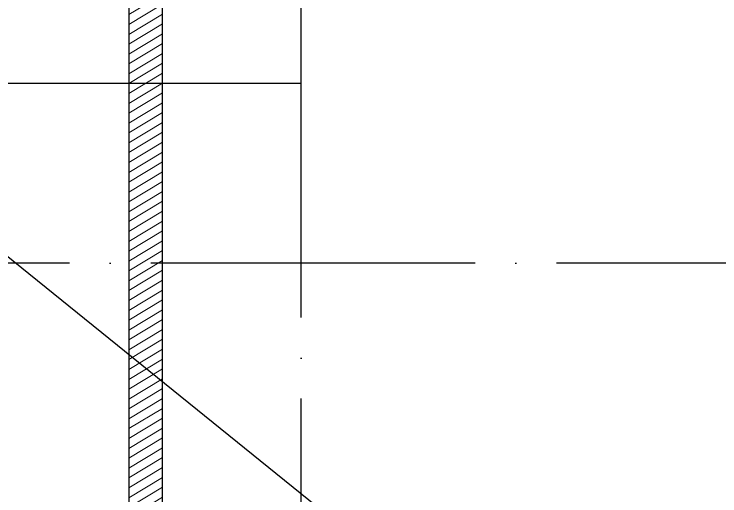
# Model space of a CAD drawing. Header units: inches. Extents: x 258415 to 640093, y 441672 to 945769.
# Drawn here: x 319591 to 320113, y 470487 to 470843 of the extents above; entities that cross this region are included whole.
import ezdxf

# ---------------------------------------------------------------- set-up
doc = ezdxf.new("R2010")
doc.units = ezdxf.units.IN
doc.header["$MEASUREMENT"] = 0
doc.linetypes.add('ACAD_ISO04W100', pattern=[30, 24, -3, 0, -3])
for name, color, linetype in [('CQ Grg Gypsum', 41, 'Continuous'), ('CQ_callout', 34, 'Continuous'), ('Layer1', 1, 'Continuous')]:
    doc.layers.add(name, color=color, linetype=linetype)
doc.layers.add('CQ Gypsum Hatch', color=8, linetype='Continuous', lineweight=20)
doc.layers.add('CQ plan and elev dimension', color=252, linetype='Continuous', lineweight=35)
doc.styles.get("Standard").update_dxf_attribs({"font": 'arial.ttf'})
doc.dimstyles.get("Standard").update_dxf_attribs({"dimtxt": 0.18, "dimasz": 0.18, "dimexe": 0.18, "dimexo": 0.0625, "dimgap": 0.09, "dimtad": 0, "dimtih": 1, "dimtoh": 1, "dimdec": 4, "dimzin": 0, "dimdsep": 46, "dimtxsty": 'Standard', "dimcen": 0.09, "dimadec": 0, "dimazin": 0, "dimtfac": 1, "dimtdec": 4, "dimtofl": 0, "dimtmove": 0, "dimatfit": 3, "dimfxl": 1, "dimtolj": 1, "dimtzin": 0, "dimarcsym": 0})

# ---------------------------------------------------------------- blocks, each defined once
blk = doc.blocks.new('ff-12 section line')
at = {"layer": 'Layer1', "linetype": 'ACAD_ISO04W100', "ltscale": 10}
for p, q in [((300724.23, 465241.23, 0), (300724.23, 470701.95, 0)), ((303553.91, 468882.52, 0), (298223.15, 468882.52, 0))]:
    blk.add_line(p, q, dxfattribs=at)
at = {"layer": 'Layer1', "linetype": 'ACAD_ISO04W100', "ltscale": 10, "elevation": 0}
blk.add_lwpolyline([(300724.23, 469015.44), (299753.9, 469015.44), (299753.9, 470612.04)], dxfattribs=at)

msp = doc.modelspace()

# ---------------------------------------------------------------- hatches: boundary and pattern name
at = {"layer": 'CQ Gypsum Hatch'}
h = msp.add_hatch(dxfattribs=at)
h.set_pattern_fill('ANSI31', color=256, scale=50, angle=-13.97142, style=0)
h.set_pattern_definition([(31.0285767, (-150402.28, 789615.566), (-3.22165956, 5.35568947), [])])
h.paths.add_polyline_path([(319726.195, 471609.092), (319701.195, 471609.092), (319701.195, 471589.092), (319676.196, 471589.092), (319676.196, 467964.111), (319701.195, 467964.111), (319701.195, 467944.111), (319726.195, 467944.111), (319726.195, 467989.111), (319701.195, 467989.111), (319701.195, 471564.092), (319726.195, 471564.092)])

# ---------------------------------------------------------------- linework, layer by layer
at = {"layer": 'CQ Grg Gypsum', "elevation": 0}
msp.add_lwpolyline([(319726.195, 471609.092), (319701.195, 471609.092), (319701.195, 471589.092), (319676.196, 471589.092), (319676.196, 467964.111), (319701.195, 467964.111), (319701.195, 467944.111), (319726.195, 467944.111), (319726.195, 467989.111), (319701.195, 467989.111), (319701.195, 471564.092), (319726.195, 471564.092), (319726.195, 471609.092)], dxfattribs=at)

# ---------------------------------------------------------------- block references
at = {"layer": 'CQ plan and elev dimension'}
msp.add_blockref('ff-12 section line', (19079.437, 1776.576, 0), dxfattribs=at)

# ---------------------------------------------------------------- leaders
at = {"layer": 'CQ_callout'}
msp.add_leader([(320062.417, 470279.349, -0.001), (318985.974, 471148.994, -0.001), (317803.825, 471148.994, -0.001)], dimstyle='Standard', override={"dimasz": 10, "dimldrblk": 'Dot', "dimfxl": 0.1, "dimarcsym": 2}, dxfattribs=at)

doc.saveas('drawing.dxf')
